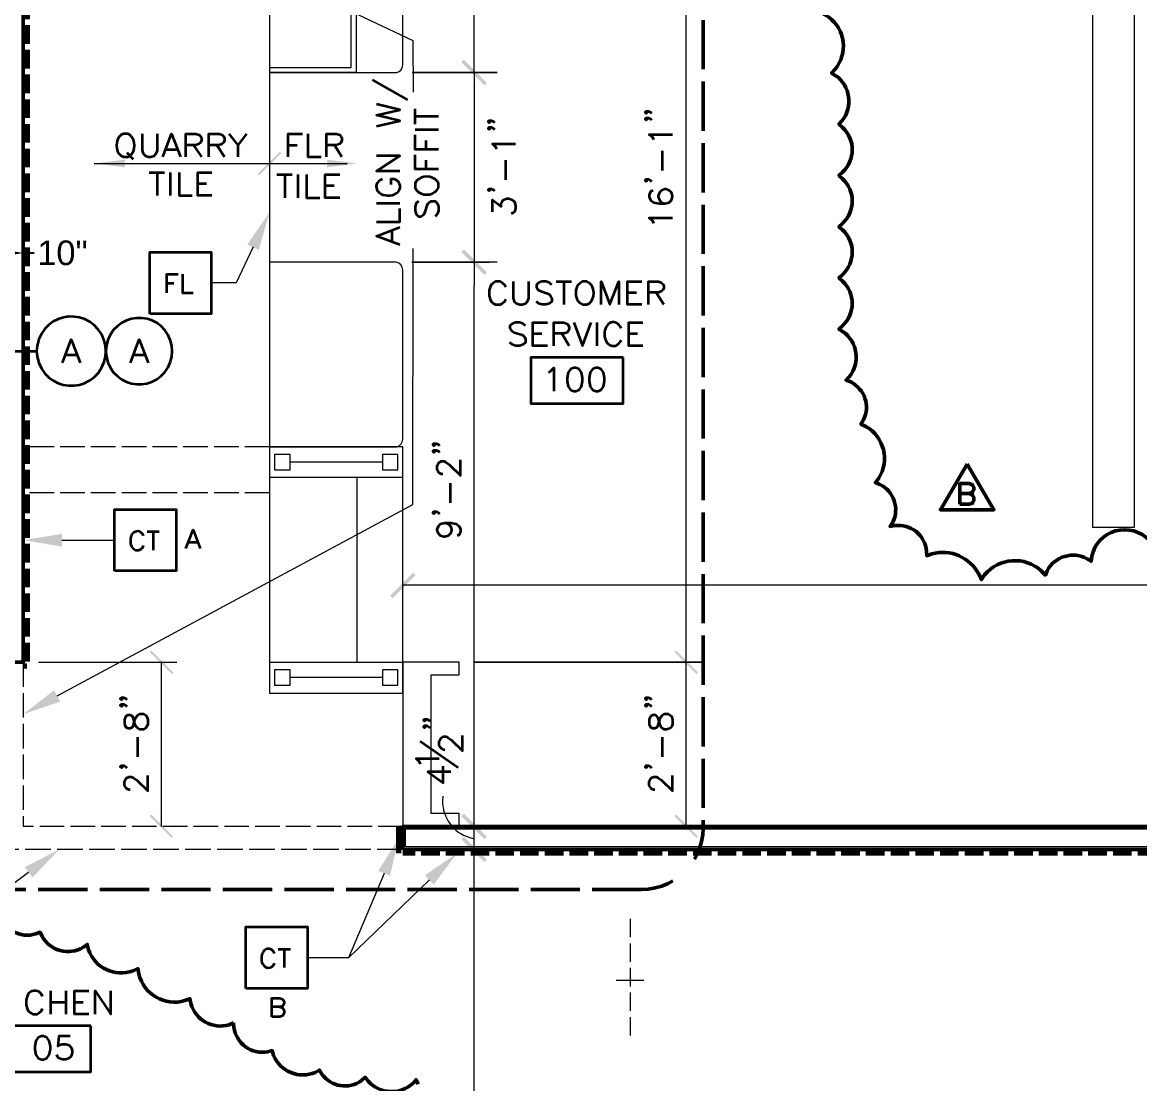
# Model space of a CAD drawing. Header units: inches. Extents: x 5 to 516, y -193 to 129.
# Drawn here: x 80.11 to 98.26, y 46.03 to 63.27 of the extents above; entities that cross this region are included whole.
import ezdxf

# ---------------------------------------------------------------- set-up
doc = ezdxf.new("R2010")
doc.units = ezdxf.units.IN
doc.header["$MEASUREMENT"] = 0
doc.linetypes.add('PDF_IMPORT', pattern=[1, 0.8, -0.2])
for name, color, linetype in [('Highlight', 210, 'Continuous'), ('PDF_Geometry', 7, 'Continuous'), ('PDF_Solid Fills', 7, 'Continuous')]:
    doc.layers.add(name, color=color, linetype=linetype)
doc.styles.get("Standard").update_dxf_attribs({"font": 'arial.ttf'})
doc.dimstyles.get("Standard").update_dxf_attribs({"dimtxt": 0.4, "dimasz": 0.18, "dimexe": 0.18, "dimexo": 0.0625, "dimgap": 0.09, "dimtad": 0, "dimtih": 1, "dimtoh": 1, "dimdec": 4, "dimlfac": 12, "dimzin": 0, "dimdsep": 46, "dimlunit": 4, "dimtxsty": 'Standard', "dimcen": 0.09, "dimadec": 3, "dimazin": 0, "dimtfac": 1, "dimtdec": 4, "dimtofl": 0, "dimtmove": 0, "dimatfit": 3, "dimfxl": 1, "dimtolj": 1, "dimtzin": 0, "dimarcsym": 0})

# ---------------------------------------------------------------- blocks, each defined once
blk = doc.blocks.new('*D72')
at = {"layer": 'Defpoints', "color": 0, "transparency": 16777216}
for p in [(79.287, 59.527), (80.12, 59.527), (80.12, 59.527)]:
    blk.add_point(p, dxfattribs=at)
at = {"layer": 'Highlight', "color": 0, "lineweight": -2, "transparency": 16777216}
for p, q in [((79.287, 59.589), (79.287, 59.707)), ((80.12, 59.589), (80.12, 59.707)), ((79.467, 59.527), (79.94, 59.527)), ((80.12, 59.527), (80.3, 59.527))]:
    blk.add_line(p, q, dxfattribs=at)
at = {"layer": 'Highlight', "color": 0, "transparency": 16777216}
for points in [[(79.467, 59.557), (79.467, 59.497), (79.287, 59.527)], [(79.94, 59.557), (79.94, 59.497), (80.12, 59.527)]]:
    blk.add_solid(points, dxfattribs=at)
at = {"layer": 'Highlight', "color": 0, "transparency": 16777216, "insert": (80.757, 59.527), "char_height": 0.4, "attachment_point": 5}
blk.add_mtext('\\A1;10"', dxfattribs=at)

msp = doc.modelspace()

# ---------------------------------------------------------------- hatches: boundary and pattern name
at = {"layer": 'PDF_Solid Fills', "transparency": 33554559}
for points in [[(87.2769701, 62.6676702), (87.2369685, 62.6276686), (87.2369853, 62.6276549), (87.6103035, 62.2510035), (87.6503051, 62.2910051), (87.6502883, 62.2910188)], [(91.0803025, 52.7110019), (91.080305, 52.7110044), (90.7236383, 53.0710044), (90.7236358, 53.0710033), (90.6969716, 53.0443377), (90.6969982, 53.0443101), (90.6969691, 53.0443353), (91.0569692, 52.6876686), (91.0569703, 52.687671)], [(87.6103035, 50.0043357), (87.6503035, 50.0443357), (87.6503018, 50.0443375), (87.2769685, 50.4176709), (87.2369685, 50.3776708), (87.2369701, 50.3776691)], [(87.2769701, 50.0443375), (87.2369685, 50.0043359), (87.2369847, 50.0043227), (87.6103051, 49.627669), (87.6503051, 49.667669), (87.6503035, 49.6676708)]]:
    msp.add_hatch(color=256, dxfattribs=at).paths.add_polyline_path(points)

# ---------------------------------------------------------------- linework, layer by layer
at = {"layer": 'PDF_Geometry', "lineweight": 15}
for points in [[(98.1636389, 72.4343404), (98.1636389, 55.0643388), (97.4969721, 55.0643388), (97.4969721, 72.4343404)], [(84.1202994, 62.4576686), (86.1869663, 62.4576686), (86.2269661, 62.4743352), (86.2569662, 62.5043352), (86.2769662, 62.5410019), (86.2869662, 62.5843352), (86.2869662, 68.8343357), (86.2769662, 68.877669), (86.253633, 68.917669), (86.2202995, 68.9443359), (86.1802997, 68.9610023), (84.1202994, 68.9610023)], [(87.8169704, 62.4576686), (86.4369703, 62.4576686)], [(84.1202994, 56.3776713), (86.1869663, 56.3776713), (86.2269661, 56.394338), (86.2569662, 56.424338), (86.2769662, 56.4610047), (86.2869662, 56.5010047), (86.2869662, 59.2510049), (86.2769662, 59.2943382), (86.253633, 59.3343383), (86.2202995, 59.361005), (86.1802997, 59.3776716), (84.1202994, 59.3776716)], [(84.2036327, 56.2543362), (84.2036327, 56.0043362), (84.4536327, 56.0043362), (84.4536327, 56.2543362)], [(85.9536329, 56.2543362), (85.9536329, 56.0043362), (86.2036329, 56.0043362), (86.2036329, 56.2543362)], [(91.1403, 52.877671), (87.453633, 52.877671)], [(84.2036327, 52.7543359), (84.2036327, 52.5043359), (84.4536327, 52.5043359), (84.4536327, 52.7543359)], [(85.9536329, 52.7543359), (85.9536329, 52.5043359), (86.2036329, 52.5043359), (86.2036329, 52.7543359)], [(87.8169701, 49.837669), (87.6936368, 49.837669)]]:
    msp.add_lwpolyline(points, close=True, dxfattribs=at)
at = {"layer": 'PDF_Geometry', "linetype": 'PDF_IMPORT', "lineweight": 50, "ltscale": 1}
for points in [[(91.1636383, 70.3110017), (91.1636383, 50.184336)], [(90.1636382, 49.1843385), (79.5136337, 49.1843385)]]:
    msp.add_lwpolyline(points, dxfattribs=at)
at = {"layer": 'PDF_Geometry', "lineweight": 50}
for points in [[(80.1202991, 68.8143369), (79.6836324, 68.8143369), (79.6836324, 64.4310031), (80.1202991, 64.4310031), (80.1202991, 52.8776685), (79.7469657, 52.8776685)], [(93.4303002, 61.5676725), (93.3703001, 61.6210053), (93.4236338, 61.6810063)], [(93.4303002, 60.7343391), (93.3703001, 60.7876728), (93.4303002, 60.8376725)], [(93.4303002, 59.9043398), (93.3703001, 59.9543394), (93.4303002, 60.0076731)], [(93.4303002, 59.0710064), (93.3703001, 59.1243392), (93.4303002, 59.1743397)], [(93.8069669, 56.7076723), (93.7269667, 56.7476724), (93.7669668, 56.8143389)], [(94.0369668, 55.7676724), (93.9636331, 55.797672), (94.0169668, 55.8676725)], [(95.3369717, 55.4443352), (95.3369717, 55.7810019), (95.4836384, 55.7810019), (95.530305, 55.7643352), (95.5469717, 55.7476686), (95.5636384, 55.7143352), (95.5636384, 55.6843352), (95.5469717, 55.6510019), (95.530305, 55.6343352), (95.4836384, 55.6210019), (95.3369717, 55.6210019)], [(95.4836358, 55.6210049), (95.5303025, 55.6043382), (95.5469691, 55.5876715), (95.5636358, 55.5543382), (95.5636358, 55.5076715), (95.5469691, 55.4743382), (95.5303025, 55.4576715), (95.4836358, 55.4443382), (95.3369691, 55.4443382)], [(94.2736332, 55.0976724), (94.2003003, 55.0843388), (94.2436336, 55.1510053)], [(96.7536334, 54.3643392), (96.7236338, 54.2943387), (96.6569673, 54.3610052)], [(80.1202991, 52.877671), (79.7469657, 52.877671)], [(86.2869662, 49.8376708), (86.2869662, 50.2110042), (113.413635, 50.2110042), (113.413635, 47.711004)], [(91.0236372, 49.6776688), (91.0636372, 49.7510021), (91.1069705, 49.8543354), (91.1369705, 49.9643354), (91.1569705, 50.0743355), (91.1636372, 50.1843355)], [(86.2869662, 49.837669), (113.0369684, 49.837669), (113.0369684, 47.7110023), (113.413635, 47.7110023)], [(90.1636382, 49.1843385), (90.2736382, 49.1910052), (90.3869716, 49.2110052), (90.4936382, 49.2410052), (90.5969716, 49.2843385), (90.6736383, 49.3276718)], [(80.3236369, 48.4643359), (80.3936374, 48.4910028), (80.4269702, 48.4210027)], [(81.0969701, 48.2476692), (81.1603035, 48.2943361), (81.1803035, 48.2076691)], [(81.9036371, 47.8643362), (81.9836373, 47.9010026), (81.9969709, 47.8143361)], [(82.7469709, 47.3810025), (82.8269703, 47.4110026), (82.8436371, 47.3343361)], [(83.4636373, 46.9876695), (83.5369702, 47.0176691)]]:
    msp.add_lwpolyline(points, dxfattribs=at)
at = {"layer": 'PDF_Geometry', "lineweight": 15}
for points in [[(84.1203032, 68.9610057), (85.52697, 68.9610057), (85.52697, 62.4576719)], [(87.4436368, 62.4576686), (87.4436368, 68.9610023)], [(90.8903025, 53.254336), (90.8903025, 68.961004)], [(84.1203065, 62.5410019), (85.4469732, 62.5410019), (85.4469732, 66.3776688)], [(80.6869698, 65.7110054), (86.4503035, 62.9810052), (86.4536371, 62.1376718)], [(84.1202994, 62.4576686), (84.1202994, 59.3776684)], [(85.52697, 62.4576686), (84.1203032, 62.4576686)], [(87.4436368, 62.4576718), (87.4436368, 59.3776716), (87.4436368, 59.0043382)], [(87.4436368, 61.831007), (87.4436368, 59.5443401)], [(84.1202994, 61.2643362), (84.1202994, 60.6943362)], [(81.273633, 60.9810042), (85.3836335, 60.9810042)], [(80.6703005, 52.3310028), (86.450301, 55.4410031), (86.4536341, 59.5976703)], [(83.8536368, 59.624335), (83.5803034, 59.0410016), (83.1736367, 59.0410016)], [(87.8169706, 59.3776716), (86.4303039, 59.3776716), (87.6936373, 59.3776716)], [(87.4436368, 50.5876691), (87.4436368, 59.0043364)], [(86.2869662, 52.3710046), (86.2869662, 56.3776718), (84.1202994, 56.3776718), (84.1202994, 52.3776713)], [(85.9536329, 56.1276713), (84.4536327, 56.1276713)], [(86.2869662, 55.8776713), (84.1202994, 55.8776713)], [(85.5369662, 55.8776713), (85.5369662, 52.877671)], [(80.7469674, 54.8610018), (81.6036341, 54.8610018)], [(86.2869662, 53.1276711), (86.2869662, 54.5010045)], [(113.4136384, 54.1276711), (113.0369717, 54.1276711), (86.2869696, 54.1276711)], [(90.8903025, 52.877671), (90.8903025, 53.2543377)], [(80.3702991, 52.877671), (82.6169659, 52.877671)], [(82.3669694, 50.5876691), (82.3669694, 52.8776693)], [(84.1202994, 52.877671), (86.2869662, 52.877671)], [(87.203633, 50.2110042), (87.203633, 50.4210041), (86.7469663, 50.4210041), (86.7469663, 52.6710044), (87.203633, 52.6710044), (87.203633, 52.877671), (86.2869662, 52.877671), (86.2869662, 50.2110042)], [(90.8903025, 50.5876691), (90.8903025, 52.8776693)], [(85.9536329, 52.627671), (84.4536327, 52.627671)], [(84.1202994, 52.377671), (86.2869662, 52.377671)], [(86.9369703, 50.7043378), (86.9303037, 50.6176711)], [(82.3669694, 50.2110042), (82.3669694, 50.5876709)], [(87.4436368, 50.2110042), (87.4436368, 50.5876709)], [(90.8903025, 50.2110042), (90.8903025, 50.5876709)], [(87.1936368, 50.2110042), (87.1936368, 50.2143375)], [(87.4436368, 39.2510017), (87.4436368, 49.837669), (87.4436368, 50.2110024)], [(87.6936368, 50.2110042), (87.8169701, 50.2110042)], [(87.3603037, 50.0343378), (87.443637, 50.0110044)], [(80.206969, 49.4643373), (79.296969, 48.7843373), (78.7136356, 48.7843373)], [(85.9803052, 49.4476713), (85.4036385, 48.0776712), (84.7369718, 48.0776712)], [(86.7169725, 49.3410022), (85.4036391, 48.0776688), (84.7369724, 48.0776688)], [(89.7503047, 47.711004), (90.2036381, 47.711004)]]:
    msp.add_lwpolyline(points, dxfattribs=at)
at = {"layer": 'PDF_Geometry', "linetype": 'PDF_IMPORT', "lineweight": 70, "ltscale": 0.376667}
for points in [[(80.18364, 64.4310031), (80.18364, 52.8743362)], [(112.9736376, 47.711004), (112.9736376, 49.7743383), (86.2869738, 49.7743383)]]:
    msp.add_lwpolyline(points, dxfattribs=at)
at = {"layer": 'PDF_Geometry', "lineweight": 50}
for points in [[(93.3203004, 62.4076723), (93.2502999, 62.4510056), (93.3103, 62.5143397, 0.4299086131), (93.2036334, 63.3576727), (93.1302997, 63.401006), (93.2069667, 63.4310064), (93.2736332, 63.4743397), (93.3336332, 63.5276726), (93.3836337, 63.5876735)], [(93.5636332, 57.4310059), (93.4869671, 57.4610056), (93.5436332, 57.5210057, 0.4219101159), (93.4402998, 58.2476725), (93.3703001, 58.2910058), (93.4303002, 58.3443395)], [(98.5102999, 54.8676725), (98.4636335, 54.7943387), (98.4103006, 54.8610052, 0.5999351903), (97.476967, 54.6010056), (97.4669674, 54.5176723), (97.4036341, 54.5576723)], [(95.7369673, 54.2976719), (95.6836336, 54.2210058), (95.6469667, 54.3010059, 0.3574494158), (94.8802998, 54.6376725), (94.7969665, 54.607672), (94.7936333, 54.6810057)], [(83.536966, 47.0176717), (83.5402993, 46.9443383, 0.4228384573), (84.0902994, 46.5476716), (84.1636327, 46.5676716), (84.186966, 46.491005, 0.4212171966), (84.8602994, 46.2143383), (84.9302994, 46.2510049), (84.9702994, 46.1843383, 0.4108538749), (85.6169661, 46.0810049), (85.6769662, 46.1343383), (85.7236329, 46.0710049, 0.4185299161), (86.4469663, 46.0343382), (86.5002996, 46.0943382), (86.5369662, 46.0243383)]]:
    msp.add_lwpolyline(points, format="xyb", dxfattribs=at)
at = {"layer": 'PDF_Geometry', "lineweight": 35}
for points in [[(85.7903028, 62.3376734), (86.3636361, 62.0143401)], [(85.8603033, 61.5876734), (86.23697, 61.67434), (85.8603033, 61.7643401), (86.23697, 61.8543401), (85.8603033, 61.9443401)], [(86.4869717, 61.6210054), (86.4869717, 61.8710054)], [(86.4869717, 61.7476737), (86.8636384, 61.7476737)], [(90.236972, 61.831007), (90.256972, 61.8143403), (90.236972, 61.7943403), (90.2203053, 61.8143403), (90.236972, 61.831007), (90.2736386, 61.831007), (90.3103053, 61.8143403), (90.326972, 61.7943403)], [(90.236972, 61.7243379), (90.256972, 61.7043379), (90.236972, 61.6876712), (90.2203053, 61.7043379), (90.236972, 61.7243379), (90.2736386, 61.7243379), (90.3103053, 61.7043379), (90.326972, 61.6876712)], [(86.4869717, 61.5343354), (86.8636384, 61.5343354)], [(87.6869704, 61.6776731), (87.7069704, 61.6610064), (87.6869704, 61.6410064), (87.6703037, 61.6610064), (87.6869704, 61.6776731), (87.7236371, 61.6776731), (87.7603037, 61.6610064), (87.7769704, 61.6410064)], [(87.6869704, 61.571004), (87.7069704, 61.551004), (87.6869704, 61.5343373), (87.6703037, 61.551004), (87.6869704, 61.571004), (87.7236371, 61.571004), (87.7603037, 61.551004), (87.7769704, 61.5343373)], [(81.8536342, 61.4443384), (81.8169675, 61.4610051), (81.7469675, 61.4610051), (81.7103008, 61.4443384), (81.6736341, 61.4076717)], [(82.0503055, 61.4610051), (82.0503055, 61.1943384), (82.0669721, 61.141005), (82.1036388, 61.1043384), (82.1569721, 61.0876717), (82.1903055, 61.0876717), (82.2469721, 61.1043384), (82.2803055, 61.141005), (82.3003055, 61.1943384), (82.3003055, 61.4610051)], [(82.3869686, 61.0876733), (82.530302, 61.4610067), (82.6736353, 61.0876733)], [(82.7636369, 61.0876733), (82.7636369, 61.4610067), (82.923637, 61.4610067), (82.9769703, 61.44434), (82.9969703, 61.42434), (83.013637, 61.3910067), (83.013637, 61.35434), (82.9969703, 61.3176734), (82.9769703, 61.3010067), (82.923637, 61.2810067), (82.7636369, 61.2810067)], [(83.1369687, 61.0876733), (83.1369687, 61.4610067), (83.300302, 61.4610067), (83.3536354, 61.44434), (83.370302, 61.42434), (83.3869687, 61.3910067), (83.3869687, 61.35434), (83.370302, 61.3176734), (83.3536354, 61.3010067), (83.300302, 61.2810067), (83.1369687, 61.2810067)], [(83.4603058, 61.4610051), (83.6036392, 61.2810051), (83.6036392, 61.0876717)], [(83.7469676, 61.4610051), (83.6036343, 61.2810051)], [(84.4236373, 61.0876733), (84.4236373, 61.4610067), (84.6569707, 61.4610067)], [(84.7436379, 61.4610051), (84.7436379, 61.0876717), (84.9603046, 61.0876717)], [(85.0469691, 61.0876733), (85.0469691, 61.4610067), (85.2103024, 61.4610067), (85.2636358, 61.44434), (85.2803025, 61.42434), (85.2969691, 61.3910067), (85.2969691, 61.35434), (85.2803025, 61.3176734), (85.2636358, 61.3010067), (85.2103024, 61.2810067), (85.0469691, 61.2810067)], [(86.86364, 61.211005), (86.4869733, 61.211005), (86.4869733, 61.4443384)], [(86.6669711, 61.211005), (86.6669711, 61.3543384)], [(90.3636369, 61.3676687), (90.3469702, 61.4010021), (90.2903035, 61.4543354), (90.6669702, 61.4543354)], [(82.4402998, 61.211005), (82.6202998, 61.211005)], [(82.8869687, 61.2810056), (83.0136353, 61.0876722)], [(83.263637, 61.2810056), (83.3869703, 61.0876722)], [(84.4236373, 61.2810056), (84.5669707, 61.2810056)], [(85.1736374, 61.2810056), (85.2969708, 61.0876722)], [(87.8136387, 61.2143349), (87.796972, 61.2476682), (87.7436387, 61.3010015), (88.1169721, 61.3010015)], [(90.5069712, 60.8676687), (90.5069712, 61.1876687)], [(81.7469675, 61.0876717), (81.8169675, 61.0876717), (81.8536342, 61.1043384)], [(81.8003054, 61.1576671), (81.9069721, 61.0510004)], [(86.2369716, 60.8543359), (85.8603049, 60.8543359), (86.2369716, 61.1043359), (85.8603049, 61.1043359)], [(86.86364, 60.8910045), (86.4869733, 60.8910045), (86.4869733, 61.1210045)], [(86.6669711, 60.8910045), (86.6669711, 61.0343378)], [(87.9569696, 60.7143348), (87.9569696, 61.0343348)], [(82.1669708, 60.8343367), (82.4169708, 60.8343367)], [(82.2936391, 60.8343367), (82.2936391, 60.4610034)], [(82.5069705, 60.8343367), (82.5069705, 60.4610034)], [(82.6503014, 60.8343367), (82.6503014, 60.4610034), (82.8636348, 60.4610034)], [(83.1836326, 60.461005), (82.9536326, 60.461005), (82.9536326, 60.8343384), (83.1836326, 60.8343384)], [(82.9536326, 60.6576671), (83.096966, 60.6576671)], [(84.2403013, 60.8010047), (84.4903013, 60.8010047)], [(84.3669696, 60.8010047), (84.3669696, 60.424338)], [(84.580301, 60.8010047), (84.580301, 60.424338)], [(84.7236387, 60.8010047), (84.7236387, 60.424338), (84.9369721, 60.424338)], [(85.2603033, 60.4243364), (85.0269699, 60.4243364), (85.0269699, 60.8010031), (85.2603033, 60.8010031)], [(86.1836364, 60.7110009), (86.1469697, 60.7276676), (86.0936364, 60.7276676), (86.0936364, 60.6410009)], [(86.5036383, 60.69434), (86.4869717, 60.6576733), (86.4869717, 60.5876733), (86.5036383, 60.5510066), (86.540305, 60.51434)], [(86.8636384, 60.5876733), (86.8636384, 60.6576733), (86.8436384, 60.69434)], [(90.236972, 60.7243378), (90.256972, 60.7043378), (90.236972, 60.6876711), (90.2203053, 60.7043378), (90.236972, 60.7243378), (90.2736386, 60.7243378), (90.3103053, 60.7043378), (90.326972, 60.6876711)], [(85.0269699, 60.6210053), (85.1703033, 60.6210053)], [(87.6869704, 60.5710039), (87.7069704, 60.5510039), (87.6869704, 60.5343372), (87.6703037, 60.5510039), (87.6869704, 60.5710039), (87.7236371, 60.5710039), (87.7603037, 60.5510039), (87.7769704, 60.5343372)], [(90.3469709, 60.5443383), (90.3103042, 60.5276717), (90.2903042, 60.4743383), (90.2903042, 60.4376717), (90.3103042, 60.3843383), (90.3636376, 60.3476716), (90.4536376, 60.331005), (90.5403042, 60.331005), (90.6136376, 60.3476716), (90.6503042, 60.3843383), (90.6669709, 60.4376717), (90.6669709, 60.4543383), (90.6503042, 60.5076717), (90.6136376, 60.5443383), (90.5603042, 60.5643383), (90.5403042, 60.5643383), (90.4869709, 60.5443383), (90.4536376, 60.5076717), (90.4336376, 60.4543383), (90.4336376, 60.4376717), (90.4536376, 60.3843383), (90.4869709, 60.3476716), (90.5403042, 60.331005)], [(85.8603033, 60.3343367), (86.23697, 60.3343367)], [(86.5403028, 60.3710053), (86.5036362, 60.3343386), (86.4869695, 60.2810052), (86.4869695, 60.2110052), (86.5036362, 60.1576719), (86.5403028, 60.1210052), (86.5769695, 60.1210052), (86.6136362, 60.1410052), (86.6303028, 60.1576719), (86.6469695, 60.1943386), (86.6836362, 60.3010052), (86.7003028, 60.3343386), (86.7203028, 60.3543386), (86.7536362, 60.3710053), (86.8103028, 60.3710053), (86.8436362, 60.3343386), (86.8636362, 60.2810052), (86.8636362, 60.2110052), (86.8436362, 60.1576719), (86.8103028, 60.1210052)], [(87.7436382, 60.1943356), (87.7436382, 60.3910023), (87.8836382, 60.2843356), (87.8836382, 60.3376689), (87.9036382, 60.3743356), (87.9203048, 60.3910023), (87.9736382, 60.4110023), (88.0103048, 60.4110023), (88.0636382, 60.3910023), (88.1003049, 60.3576689), (88.1169715, 60.3010023), (88.1169715, 60.2476689), (88.1003049, 60.1943356), (88.0803048, 60.1776689), (88.0469715, 60.1610023)], [(85.8603033, 60.0310055), (86.23697, 60.0310055), (86.23697, 60.2476722)], [(90.3636369, 60.0076697), (90.3469702, 60.0443364), (90.2903035, 60.0976697), (90.6669702, 60.0976697)], [(86.2369716, 59.657667), (85.8603049, 59.8010003), (86.2369716, 59.9443337)], [(86.1136399, 59.7110049), (86.1136399, 59.8876716)], [(82.4503028, 58.8810047), (82.4503028, 59.1810047), (82.6369695, 59.1810047)], [(82.7069692, 59.1810027), (82.7069692, 58.8810027), (82.8803025, 58.8810027)], [(82.4503028, 59.0376718), (82.5636361, 59.0376718)], [(87.9569696, 58.9743377), (87.9369696, 59.0110043), (87.9003029, 59.0443377), (87.8669696, 59.0643377), (87.7936363, 59.0643377), (87.7603029, 59.0443377), (87.7236363, 59.0110043), (87.7069696, 58.9743377), (87.6869696, 58.9210043), (87.6869696, 58.8310043), (87.7069696, 58.777671), (87.7236363, 58.7410043), (87.7603029, 58.707671), (87.7936363, 58.687671), (87.8669696, 58.687671), (87.9003029, 58.707671), (87.9369696, 58.7410043), (87.9569696, 58.777671)], [(88.0803013, 59.0643374), (88.0803013, 58.7943374), (88.096968, 58.741004), (88.1336347, 58.7076707), (88.186968, 58.6876707), (88.2236347, 58.6876707), (88.276968, 58.7076707), (88.3136347, 58.741004), (88.3303013, 58.7943374), (88.3303013, 59.0643374)], [(88.7069697, 59.0110028), (88.670303, 59.0443362), (88.6169697, 59.0643362), (88.5436363, 59.0643362), (88.490303, 59.0443362), (88.4569696, 59.0110028), (88.4569696, 58.9743362), (88.4736363, 58.9376695), (88.490303, 58.9210028), (88.5269697, 58.9043362), (88.6336363, 58.8676695), (88.670303, 58.8510028), (88.6869697, 58.8310028), (88.7069697, 58.7943362), (88.7069697, 58.7410028), (88.670303, 58.7076695), (88.6169697, 58.6876695), (88.5436363, 58.6876695), (88.490303, 58.7076695), (88.4569696, 58.7410028)], [(88.7769702, 59.0643374), (89.0269702, 59.0643374)], [(88.9003019, 59.0643374), (88.9003019, 58.6876707)], [(89.3136364, 59.0443374), (89.2769697, 59.0643374), (89.2069697, 59.0643374), (89.170303, 59.0443374), (89.1336364, 59.0110041)], [(89.5103009, 58.6876691), (89.5103009, 59.0643358), (89.6503009, 58.6876691), (89.7936343, 59.0643358), (89.7936343, 58.6876691)], [(90.1703039, 58.6876691), (89.9369706, 58.6876691), (89.9369706, 59.0643358), (90.1703039, 59.0643358)], [(90.2769703, 58.6876691), (90.2769703, 59.0643358), (90.4369703, 59.0643358), (90.4903037, 59.0443358), (90.5103037, 59.0276691), (90.5269704, 58.9910024), (90.5269704, 58.9576691), (90.5103037, 58.9210024), (90.4903037, 58.9043358), (90.4369703, 58.8843358), (90.2769703, 58.8843358)], [(89.9369706, 58.8843379), (90.0803039, 58.8843379)], [(90.4003021, 58.8843379), (90.5269687, 58.6876712)], [(89.2069697, 58.6876707), (89.2769697, 58.6876707), (89.3136364, 58.7076707)], [(88.2769702, 58.3443361), (88.2403035, 58.3776695), (88.1869702, 58.3976695), (88.1169702, 58.3976695), (88.0636368, 58.3776695), (88.0269702, 58.3443361), (88.0269702, 58.3076694), (88.0436368, 58.2710028), (88.0636368, 58.2543361), (88.0969702, 58.2376694), (88.2069702, 58.2010028), (88.2403035, 58.1843361), (88.2603035, 58.1643361), (88.2769702, 58.1276694), (88.2769702, 58.0743361), (88.2403035, 58.0410028), (88.1869702, 58.0210028), (88.1169702, 58.0210028), (88.0636368, 58.0410028), (88.0269702, 58.0743361)], [(88.6336352, 58.0210024), (88.4003019, 58.0210024), (88.4003019, 58.397669), (88.6336352, 58.397669)], [(88.7403016, 58.0210024), (88.7403016, 58.397669), (88.9003017, 58.397669), (88.9569683, 58.377669), (88.973635, 58.3610024), (88.9903017, 58.3243357), (88.9903017, 58.2910024), (88.973635, 58.2543357), (88.9569683, 58.237669), (88.9003017, 58.217669), (88.7403016, 58.217669)], [(89.0636388, 58.3976707), (89.2069721, 58.021004), (89.3469722, 58.3976707)], [(89.4369705, 58.3976707), (89.4369705, 58.021004)], [(90.1869698, 58.0210024), (89.9569698, 58.0210024), (89.9569698, 58.397669), (90.1869698, 58.397669)], [(80.7569704, 57.7443367), (80.9003037, 58.1210034), (81.0436371, 57.7443367)], [(81.4369688, 57.7576693), (81.4569688, 57.8443359), (81.4636355, 57.9310026), (81.4569688, 58.0210026), (81.4369688, 58.104336)], [(81.860303, 57.7443367), (82.0036363, 58.1210034), (82.1469697, 57.7443367)], [(82.5136358, 57.7643359), (82.5336358, 57.8476693), (82.5403025, 57.9310026), (82.5336358, 58.0176693), (82.5136358, 58.0976693)], [(88.4003019, 58.2176712), (88.5436352, 58.2176712)], [(88.86697, 58.2176712), (88.9903033, 58.0210045)], [(89.9569698, 58.2176712), (90.0969698, 58.2176712)], [(78.6703003, 57.9310026), (80.3369671, 57.9310026)], [(80.3469687, 58.0210026), (80.3369687, 57.9310026), (80.3469687, 57.8443359)], [(81.4703024, 58.0176693), (81.4636358, 57.9310026), (81.4703024, 57.8476693)], [(80.8103016, 57.8710051), (80.9903016, 57.8710051)], [(81.9136342, 57.8710051), (82.0903008, 57.8710051)], [(88.6503019, 57.5876697), (88.6869686, 57.6076697), (88.7403019, 57.661003), (88.7403019, 57.2843363)], [(86.7903028, 56.4310025), (86.8103028, 56.4143358), (86.7903028, 56.3943358), (86.7736362, 56.4143358), (86.7903028, 56.4310025), (86.8269695, 56.4310025), (86.8636362, 56.4143358), (86.8803029, 56.3943358)], [(86.7903028, 56.3243368), (86.8103028, 56.3076701), (86.7903028, 56.2876701), (86.7736362, 56.3076701), (86.7903028, 56.3243368), (86.8269695, 56.3243368), (86.8636362, 56.3076701), (86.8803029, 56.2876701)], [(86.9336405, 55.9310025), (86.9169739, 55.9310025), (86.8803072, 55.9476691), (86.8636405, 55.9676691), (86.8436405, 56.0043358), (86.8436405, 56.0743358), (86.8636405, 56.1110025), (86.8803072, 56.1276691), (86.9169739, 56.1443358), (86.9536405, 56.1443358), (86.9869739, 56.1276691), (87.0403072, 56.0910025), (87.2203072, 55.9143358), (87.2203072, 56.1643358)], [(87.0603021, 55.467671), (87.0603021, 55.787671)], [(86.7903028, 55.3243367), (86.8103028, 55.30767), (86.7903028, 55.28767), (86.7736362, 55.30767), (86.7903028, 55.3243367), (86.8269695, 55.3243367), (86.8636362, 55.30767), (86.8803029, 55.28767)], [(82.1303022, 55.0010029), (82.3303022, 55.0010029)], [(82.2303049, 55.0010029), (82.2303049, 54.7010029)], [(82.7636369, 54.7276705), (82.8803036, 55.0276705), (82.993637, 54.7276705)], [(86.9703023, 55.1443372), (87.0236357, 55.1276705), (87.0603023, 55.0910039), (87.076969, 55.0376705), (87.076969, 55.0210039), (87.0603023, 54.9676705), (87.0236357, 54.9310039), (86.9703023, 54.9143372), (86.9536357, 54.9143372), (86.9003023, 54.9310039), (86.8636356, 54.9676705), (86.8436356, 55.0210039), (86.8436356, 55.0376705), (86.8636356, 55.0910039), (86.9003023, 55.1276705), (86.9703023, 55.1443372), (87.0603023, 55.1443372), (87.1503023, 55.1276705), (87.2036357, 55.0910039), (87.2203023, 55.0376705), (87.2203023, 55.0043372), (87.2036357, 54.9476705), (87.166969, 54.9310039)], [(81.8736344, 54.9310024), (81.8603011, 54.887669), (81.8603011, 54.8143357)], [(82.0736344, 54.9310024), (82.0603011, 54.957669), (82.0303011, 54.987669)], [(82.8069719, 54.8276698), (82.9503053, 54.8276698)], [(82.0303011, 54.7143357), (82.0603011, 54.7443357), (82.0736344, 54.7743357)], [(81.7136355, 52.3043373), (81.7303022, 52.2876706), (81.7136355, 52.2676706), (81.6969688, 52.2876706), (81.7136355, 52.3043373), (81.7503022, 52.3043373), (81.7869688, 52.2876706), (81.8036355, 52.2676706)], [(90.236972, 52.3043373), (90.256972, 52.2876706), (90.236972, 52.2676706), (90.2203053, 52.2876706), (90.236972, 52.3043373), (90.2736386, 52.3043373), (90.3103053, 52.2876706), (90.326972, 52.2676706)], [(81.7136355, 52.1976715), (81.7303022, 52.1776715), (81.7136355, 52.1610049), (81.6969688, 52.1776715), (81.7136355, 52.1976715), (81.7503022, 52.1976715), (81.7869688, 52.1776715), (81.8036355, 52.1610049)], [(90.236972, 52.1976715), (90.256972, 52.1776715), (90.236972, 52.1610049), (90.2203053, 52.1776715), (90.236972, 52.1976715), (90.2736386, 52.1976715), (90.3103053, 52.1776715), (90.326972, 52.1610049)], [(86.636969, 51.9543379), (86.6536356, 51.9376712), (86.636969, 51.9210046), (86.6203023, 51.9376712), (86.636969, 51.9543379), (86.6736356, 51.9543379), (86.7103023, 51.9376712), (86.726969, 51.9210046)], [(90.3103031, 52.0010044), (90.2903031, 51.9476711), (90.2903031, 51.8743378), (90.3103031, 51.8210044), (90.3469698, 51.8043378), (90.3803031, 51.8043378), (90.4169698, 51.8210044), (90.4336365, 51.8576711), (90.4536365, 51.9276711), (90.4703031, 51.9810044), (90.5069698, 52.0176711), (90.5403031, 52.0376711), (90.5969698, 52.0376711), (90.6303032, 52.0176711), (90.6503032, 52.0010044), (90.6669698, 51.9476711), (90.6669698, 51.8743378), (90.6503032, 51.8210044)], [(86.636969, 51.8476688), (86.6536356, 51.8310021), (86.636969, 51.8143355), (86.6203023, 51.8310021), (86.636969, 51.8476688), (86.6736356, 51.8476688), (86.7103023, 51.8310021), (86.726969, 51.8143355)], [(81.9803049, 51.3410024), (81.9803049, 51.6610024)], [(87.1869704, 51.1610029), (86.5703036, 51.5910029)], [(86.9669725, 51.4543379), (86.9503058, 51.4543379), (86.9136392, 51.4743379), (86.8969725, 51.4910045), (86.8769725, 51.5276712), (86.8769725, 51.5976712), (86.8969725, 51.6343379), (86.9136392, 51.6510046), (86.9503058, 51.6710046), (86.9869725, 51.6710046), (87.0203058, 51.6510046), (87.0736392, 51.6176712), (87.2536392, 51.4376712), (87.2536392, 51.6876712)], [(90.5069712, 51.3410024), (90.5069712, 51.6610024)], [(81.7136355, 51.1976715), (81.7303022, 51.1776715), (81.7136355, 51.1610048), (81.6969688, 51.1776715), (81.7136355, 51.1976715), (81.7503022, 51.1976715), (81.7869688, 51.1776715), (81.8036355, 51.1610048)], [(86.5736348, 51.224337), (86.5569681, 51.2610037), (86.5036348, 51.314337), (86.8769682, 51.314337)], [(87.0669668, 51.0976687), (86.6903001, 51.0976687), (86.9403001, 50.9210021), (86.9403001, 51.1876687)], [(90.236972, 51.1976715), (90.256972, 51.1776715), (90.236972, 51.1610048), (90.2203053, 51.1776715), (90.236972, 51.1976715), (90.2736386, 51.1976715), (90.3103053, 51.1776715), (90.326972, 51.1610048)], [(81.8569664, 50.8043371), (81.8402997, 50.8043371), (81.8036331, 50.8210038), (81.7869664, 50.8410038), (81.7669664, 50.8743371), (81.7669664, 50.9476705), (81.7869664, 50.9810038), (81.8036331, 51.0010038), (81.8402997, 51.0176705), (81.8736331, 51.0176705), (81.9102997, 51.0010038), (81.9636331, 50.9643372), (82.1436331, 50.7876705), (82.1436331, 51.0376705)], [(90.3803029, 50.8043371), (90.3636362, 50.8043371), (90.3269695, 50.8210038), (90.3103029, 50.8410038), (90.2903029, 50.8743371), (90.2903029, 50.9476705), (90.3103029, 50.9810038), (90.3269695, 51.0010038), (90.3636362, 51.0176705), (90.4003029, 51.0176705), (90.4336362, 51.0010038), (90.4869695, 50.9643372), (90.6669696, 50.7876705), (90.6669696, 51.0376705)], [(84.0036327, 48.1443367), (83.9902994, 48.1043367), (83.9902994, 48.0310033)], [(84.2036327, 48.1443367), (84.1902994, 48.1743367), (84.1602994, 48.2043367)], [(84.2603005, 48.2176704), (84.4603005, 48.2176704)], [(84.3603032, 48.2176704), (84.3603032, 47.9176704)], [(84.1602994, 47.9310033), (84.1902994, 47.9610033), (84.2036327, 47.98767)], [(80.5603015, 47.5376709), (80.5603015, 47.1610042)], [(80.8103016, 47.5376709), (80.8103016, 47.1610042)], [(81.183636, 47.1610026), (80.9503027, 47.1610026), (80.9503027, 47.5376693), (81.183636, 47.5376693)], [(81.2903024, 47.1610026), (81.2903024, 47.5376693), (81.5403024, 47.1610026), (81.5403024, 47.5376693)], [(84.1569679, 47.117671), (84.1569679, 47.417671), (84.286968, 47.417671), (84.3303013, 47.4043377), (84.3436346, 47.3910043), (84.356968, 47.3610043), (84.356968, 47.3343377), (84.3436346, 47.3043377), (84.3303013, 47.2910043), (84.286968, 47.277671), (84.1569679, 47.277671)], [(80.5603015, 47.3576714), (80.8103016, 47.3576714)], [(80.9503027, 47.3576714), (81.093636, 47.3576714)], [(84.2869661, 47.2776679), (84.3302994, 47.2610012), (84.3436327, 47.2476679), (84.3569661, 47.2176679), (84.3569661, 47.1776679), (84.3436327, 47.1476679), (84.3302994, 47.1343345), (84.2869661, 47.1176679), (84.156966, 47.1176679)], [(80.8803021, 46.8010036), (80.7003021, 46.8010036), (80.6836354, 46.6410036), (80.7003021, 46.6576703), (80.7536354, 46.6743369), (80.8103021, 46.6743369), (80.8636354, 46.6576703), (80.8969688, 46.6210036), (80.9169688, 46.5676703), (80.9169688, 46.5310036), (80.8969688, 46.4776703), (80.8636354, 46.4443369), (80.8103021, 46.4243369), (80.7536354, 46.4243369), (80.7003021, 46.4443369), (80.6836354, 46.4610036), (80.6669688, 46.4976703)]]:
    msp.add_lwpolyline(points, dxfattribs=at)
for points in [[(82.1736372, 58.541005), (82.1736372, 59.541005), (83.1736372, 59.541005), (83.1736372, 58.541005)], [(89.8636402, 57.8310033), (88.3636401, 57.8310033), (88.3636401, 57.0810032), (89.8636402, 57.0810032)], [(89.0636388, 57.6610034), (89.0103055, 57.6410034), (88.9736388, 57.5876701), (88.9569721, 57.4976701), (88.9569721, 57.4443367), (88.9736388, 57.35767), (89.0103055, 57.3043367), (89.0636388, 57.2843367), (89.0969721, 57.2843367), (89.1503055, 57.3043367), (89.1869721, 57.35767), (89.2069721, 57.4443367), (89.2069721, 57.4976701), (89.1869721, 57.5876701), (89.1503055, 57.6410034), (89.0969721, 57.6610034)], [(89.4203012, 57.6610034), (89.3669678, 57.6410034), (89.3303012, 57.5876701), (89.3136345, 57.4976701), (89.3136345, 57.4443367), (89.3303012, 57.35767), (89.3669678, 57.3043367), (89.4203012, 57.2843367), (89.4569678, 57.2843367), (89.5103012, 57.3043367), (89.5436345, 57.35767), (89.5636345, 57.4443367), (89.5636345, 57.4976701), (89.5436345, 57.5876701), (89.5103012, 57.6410034), (89.4569678, 57.6610034)], [(81.6036366, 54.3610018), (81.6036366, 55.3610019), (82.6036367, 55.3610019), (82.6036367, 54.3610018)], [(81.7669735, 51.8743378), (81.7869735, 51.8210044), (81.8203068, 51.8043378), (81.8569735, 51.8043378), (81.8936401, 51.8210044), (81.9103068, 51.8576711), (81.9269735, 51.9276711), (81.9469735, 51.9810044), (81.9803068, 52.0176711), (82.0169735, 52.0376711), (82.0703068, 52.0376711), (82.1069735, 52.0176711), (82.1236401, 52.0010044), (82.1436401, 51.9476711), (82.1436401, 51.8743378), (82.1236401, 51.8210044), (82.1069735, 51.8043378), (82.0703068, 51.7876711), (82.0169735, 51.7876711), (81.9803068, 51.8043378), (81.9469735, 51.8410044), (81.9269735, 51.8943378), (81.9103068, 51.9643378), (81.8936401, 52.0010044), (81.8569735, 52.0176711), (81.8203068, 52.0176711), (81.7869735, 52.0010044), (81.7669735, 51.9476711)], [(83.7369714, 47.5776693), (83.7369714, 48.5776693), (84.7369715, 48.5776693), (84.7369715, 47.5776693)], [(81.2169721, 46.9710035), (79.7169719, 46.9710035), (79.7169719, 46.2210034), (81.2169721, 46.2210034)], [(80.4169706, 46.8010036), (80.3636373, 46.7810036), (80.3269706, 46.7276703), (80.310304, 46.6410036), (80.310304, 46.5843369), (80.3269706, 46.4976703), (80.3636373, 46.4443369), (80.4169706, 46.4243369), (80.450304, 46.4243369), (80.5036373, 46.4443369), (80.540304, 46.4976703), (80.560304, 46.5843369), (80.560304, 46.6410036), (80.540304, 46.7276703), (80.5036373, 46.7810036), (80.450304, 46.8010036)]]:
    msp.add_lwpolyline(points, close=True, dxfattribs=at)
at = {"layer": 'PDF_Geometry', "linetype": 'PDF_IMPORT', "lineweight": 15, "ltscale": 0.5}
for points in [[(84.1202994, 56.3776713), (80.1203007, 56.3776713)], [(84.1202994, 55.6276713), (80.1203007, 55.6276713)], [(80.1202991, 52.877671), (80.1202991, 50.2110024)], [(86.2869662, 50.2110042), (80.1202991, 50.2110042)]]:
    msp.add_lwpolyline(points, dxfattribs=at)
at = {"layer": 'PDF_Geometry', "lineweight": 50}
msp.add_lwpolyline([(95.453637, 56.0976691), (95.8869704, 55.3543357), (95.0203036, 55.3543357)], close=True, dxfattribs=at)
at = {"layer": 'PDF_Geometry', "lineweight": 70}
for points in [[(80.1769668, 52.8143369), (80.1169668, 52.8143369)], [(86.2236388, 49.7743383), (86.2236388, 50.211005)]]:
    msp.add_lwpolyline(points, dxfattribs=at)
at = {"layer": 'PDF_Geometry', "lineweight": 9}
msp.add_lwpolyline([(113.3703051, 50.1710024), (113.3703051, 47.7543355), (113.0803051, 47.7543355), (113.0803051, 49.877669), (86.3303029, 49.877669), (86.3303029, 50.1710024)], close=True, dxfattribs=at)
at = {"layer": 'PDF_Geometry', "linetype": 'PDF_IMPORT', "lineweight": 15, "ltscale": 0.52}
msp.add_lwpolyline([(86.2869662, 49.837669), (79.7469733, 49.837669)], dxfattribs=at)
at = {"layer": 'PDF_Geometry', "linetype": 'PDF_IMPORT', "lineweight": 15, "ltscale": 0.373333}
msp.add_lwpolyline([(89.976969, 48.7076708), (89.976969, 46.71767)], dxfattribs=at)
at = {"layer": 'PDF_Geometry', "lineweight": 35}
msp.add_lwpolyline([(80.43364, 47.4476712), (80.4169733, 47.4843378), (80.3803067, 47.5210045, 0.5085487246), (80.18364, 47.4476712), (80.1669733, 47.3943378), (80.1669733, 47.3043378), (80.18364, 47.2510045), (80.2003067, 47.2143378), (80.2369733, 47.1810045), (80.27364, 47.1610045), (80.34364, 47.1610045), (80.3803067, 47.1810045), (80.4169733, 47.2143378), (80.43364, 47.2510045)], format="xyb", dxfattribs=at)
for centre, major_axis, ratio, start_param, end_param in [((86.0535601, 60.6047612), (0.1991123, 0.0047308), 0.7284814703, 2.0986745389, 5.1833774542), ((89.7050824, 58.2095516), (-0.0004267, 0.1936857), 0.7503995058, 5.2419556718, 10.46013583)]:
    msp.add_ellipse(centre, major_axis=major_axis, ratio=ratio, start_param=start_param, end_param=end_param, dxfattribs=at)
at = {"layer": 'PDF_Geometry', "lineweight": 50}
for points in [[(93.4236338, 61.6810063), (93.6024109, 61.895784), (93.5511337, 62.2498947), (93.3203004, 62.4076723)], [(93.4303002, 60.8376725), (93.6379113, 61.0486727), (93.6406333, 61.3580625), (93.4303002, 61.5676725)], [(93.4303002, 60.0076731), (93.6383004, 60.2122842), (93.639967, 60.5305062), (93.4303002, 60.7343391)], [(93.4303002, 59.1743397), (93.6382445, 59.385395), (93.6406333, 59.694506), (93.4303002, 59.9043398)], [(93.4303002, 58.3443395), (93.6391888, 58.5513945), (93.6391888, 58.8639505), (93.4303002, 59.0710064)], [(93.7669668, 56.8143389), (93.8827445, 57.047617), (93.7899669, 57.3086729), (93.5636332, 57.4310059)], [(94.0169668, 55.8676725), (94.1995221, 56.1536723), (94.1045226, 56.5432835), (93.8069669, 56.7076723)], [(94.2436336, 55.1510053), (94.3593554, 55.3750061), (94.261967, 55.6566172), (94.0369668, 55.7676724)], [(94.7936333, 54.6810057), (94.7765222, 54.9376722), (94.5294672, 55.1355609), (94.2736332, 55.0976724)], [(97.4036341, 54.5576723), (97.1823562, 54.6906722), (96.8668562, 54.5963389), (96.7536334, 54.3643392)], [(96.6569673, 54.3610052), (96.3995226, 54.6093386), (95.9612444, 54.5741722), (95.7369673, 54.2976719)], [(79.7369702, 48.7910025), (79.802859, 48.5407248), (80.0752483, 48.3831138), (80.3236369, 48.4643359)], [(80.4269702, 48.4210027), (80.5658591, 48.1803915), (80.8586923, 48.1093915), (81.0969701, 48.2476692)], [(81.1803035, 48.2076691), (81.2808589, 47.9129473), (81.6111371, 47.7532806), (81.9036371, 47.8643362)], [(81.9969709, 47.8143361), (82.0769151, 47.4828359), (82.4211373, 47.281614), (82.7469709, 47.3810025)], [(82.8436371, 47.3343361), (82.9136927, 47.0645026), (83.1978597, 46.909725), (83.4636373, 46.9876695)]]:
    msp.add_open_spline(points, degree=3, dxfattribs=at)
at = {"layer": 'PDF_Geometry', "lineweight": 35}
for points in [[(81.6736341, 61.4076717), (81.6069675, 61.3071162), (81.6212453, 61.1326162), (81.7469675, 61.0876717)], [(81.8536342, 61.1043384), (81.9544119, 61.189005), (81.9505786, 61.3602273), (81.8536342, 61.4443384)], [(86.1469697, 60.4776676), (86.2543031, 60.5173898), (86.2787475, 60.6422232), (86.1836364, 60.7110009)], [(86.8436384, 60.69434), (86.7668606, 60.7941178), (86.584305, 60.7912844), (86.5036383, 60.69434)], [(86.540305, 60.51434), (86.6432494, 60.4471177), (86.8141384, 60.4625622), (86.8636384, 60.5876733)], [(89.1336364, 59.0110041), (89.0664141, 58.9080596), (89.081803, 58.7371707), (89.2069697, 58.6876707)], [(89.3136364, 58.7076707), (89.4119697, 58.7816152), (89.4119697, 58.9703929), (89.3136364, 59.0443374)], [(81.4369688, 58.104336), (81.243691, 58.6646138), (80.4527466, 58.6068916), (80.3469687, 58.0210026)], [(82.5136358, 58.0976693), (82.3346358, 58.634336), (81.5690802, 58.5742249), (81.4703024, 58.0176693)], [(80.3469687, 57.8443359), (80.451691, 57.2597803), (81.2387466, 57.1993359), (81.4369688, 57.7576693)], [(81.4703024, 57.8476693), (81.5691913, 57.2890026), (82.3300247, 57.2283914), (82.5136358, 57.7643359)], [(82.0303011, 54.987669), (81.97369, 55.027669), (81.89469, 54.9953357), (81.8736344, 54.9310024)], [(81.8603011, 54.8143357), (81.8761344, 54.7269468), (81.9464678, 54.6642801), (82.0303011, 54.7143357)], [(90.6503032, 51.8210044), (90.3809142, 51.65156), (90.517192, 52.1208933), (90.3103031, 52.0010044)], [(84.1602994, 48.2043367), (84.0961883, 48.2456144), (84.0302994, 48.2118922), (84.0036327, 48.1443367)], [(83.9902994, 48.0310033), (84.0046327, 47.9501144), (84.0762438, 47.8780033), (84.1602994, 47.9310033)]]:
    msp.add_open_spline(points, degree=3, dxfattribs=at)
at = {"layer": 'PDF_Geometry', "lineweight": 15}
msp.add_open_spline([(86.9303037, 50.6176711), (86.9330259, 50.3583378), (87.108137, 50.1069489), (87.3603037, 50.0343378)], degree=3, dxfattribs=at)
at = {"layer": 'PDF_Solid Fills', "lineweight": 35, "transparency": 33554559}
for points in [[(84.2869661, 61.1743365), (83.9536327, 60.7910031), (83.9302994, 60.8143365)], [(84.3136384, 61.1476709), (84.2869718, 61.1743376), (83.9536384, 60.7910042)], [(81.273633, 60.9810042), (81.7736331, 61.0443376), (81.7736331, 60.9176709)], [(85.5536355, 60.9810042), (85.0536355, 61.0443376), (85.0536355, 60.9176709)], [(83.7603004, 59.66767), (84.1203005, 60.18767), (83.9469671, 59.57767)], [(87.2769701, 59.5843366), (87.2369701, 59.54767), (87.6503035, 59.2110033)], [(87.2369717, 59.5476714), (87.6503051, 59.2110048), (87.6103051, 59.1710047)], [(87.6103035, 59.1876691), (87.6336368, 59.2110024), (87.2503034, 59.5443358)], [(87.6336392, 59.2110049), (87.2503059, 59.5443382), (87.2769725, 59.5710049)], [(80.7469674, 54.7576693), (80.1203007, 54.8610026), (80.7469674, 54.964336)], [(86.4536329, 54.3343362), (86.1202995, 53.9176695), (86.0802995, 53.9576695)], [(86.4936381, 54.2943378), (86.4536381, 54.3343378), (86.1203047, 53.9176711)], [(82.5336361, 52.6876686), (82.5569694, 52.7110019), (82.1736361, 53.0443353)], [(82.5569719, 52.7110044), (82.1736385, 53.0443377), (82.2003052, 53.0710044)], [(80.7203018, 52.2376699), (80.1203018, 52.0343366), (80.6203018, 52.4210033)], [(82.2003028, 50.4043364), (82.1736361, 50.3776698), (82.5569694, 50.0443364)], [(82.1736372, 50.3776708), (82.5569705, 50.0443375), (82.5336372, 50.0210042)], [(87.2769701, 50.4043364), (87.2503034, 50.3776698), (87.6336368, 50.0443364)], [(87.2503045, 50.3776708), (87.6336379, 50.0443375), (87.6103045, 50.0210042)], [(90.7236358, 50.4043364), (90.6969691, 50.3776698), (91.0803025, 50.0443364)], [(90.6969702, 50.3776708), (91.0803036, 50.0443375), (91.0569703, 50.0210042)], [(86.0769714, 49.4076695), (86.223638, 50.0243363), (85.8869713, 49.4876696)], [(80.2703031, 49.381004), (80.7069698, 49.8376707), (80.1436365, 49.5476706)], [(86.7869663, 49.2643353), (87.1669663, 49.7743353), (86.6436329, 49.4143353)]]:
    msp.add_solid(points, dxfattribs=at)

# ---------------------------------------------------------------- dimensions: what is measured, and where the dimension line sits
at = {"layer": 'Highlight'}
dim = msp.add_linear_dim(base=(80.1202991, 59.5265376), p1=(79.2869657, 59.5265376), p2=(80.1202991, 59.5265376), angle=180, dimstyle='Standard', dxfattribs=at)
dim.commit()
dim.dimension.update_dxf_attribs({"geometry": '*D72', "text_midpoint": (80.7567383, 59.5265376)})

doc.saveas('drawing.dxf')
